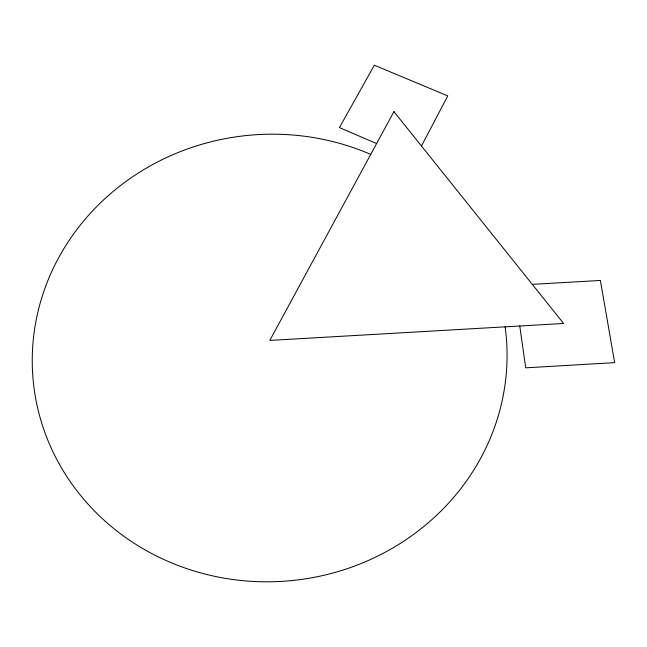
<?xml version="1.0" encoding="UTF-8"?>
<svg xmlns="http://www.w3.org/2000/svg" width="647" height="647" viewBox="0 0 647 647"><rect width="100%" height="100%" fill="white"/><g stroke="black" fill="none" stroke-linecap="round" stroke-linejoin="round"><path stroke-width="0.97" d="M421.456 146.012L447.773 95.893L374.338 65.226L339.424 127.572L376.594 143.569M532.279 284.34L600.392 280.466L614.65 362.635L525.712 367.828L519.767 325.999M505.129 326.848A237.538 223.676 -5.6 0 1 255.144 581.54A237.538 223.676 -5.6 0 1 39.661 305.044A237.538 223.676 -5.6 0 1 370.731 154.39M393.926 111.64L269.815 340.411L563.626 323.476L393.926 111.64"/></g></svg>
